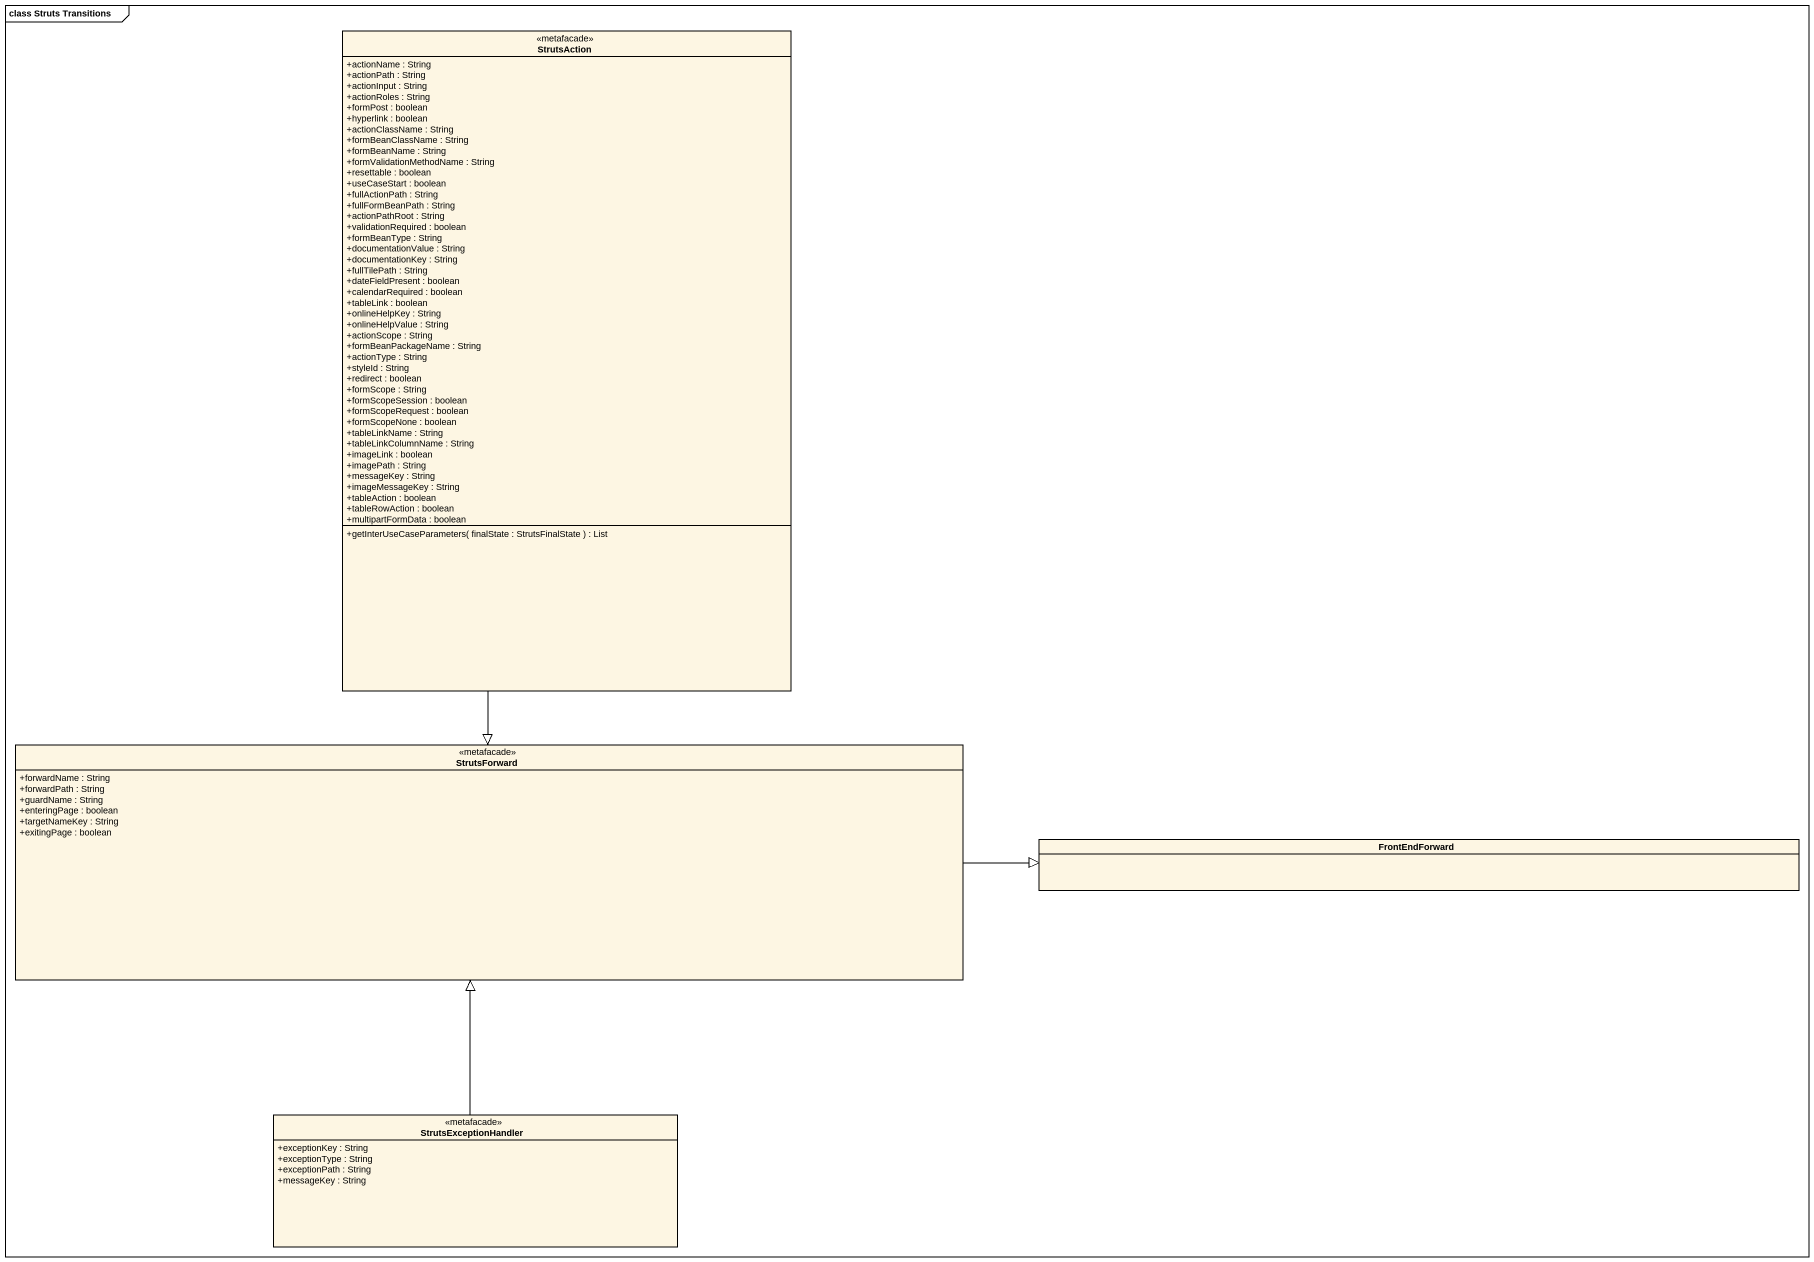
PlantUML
@startuml
mainframe class Struts Transitions
hide circle
hide empty members
skinparam classAttributeIconSize 0
class StrutsAction <<metafacade>> {
  +actionName : String
  +actionPath : String
  +actionInput : String
  +actionRoles : String
  +formPost : boolean
  +hyperlink : boolean
  +actionClassName : String
  +formBeanClassName : String
  +formBeanName : String
  +formValidationMethodName : String
  +resettable : boolean
  +useCaseStart : boolean
  +fullActionPath : String
  +fullFormBeanPath : String
  +actionPathRoot : String
  +validationRequired : boolean
  +formBeanType : String
  +documentationValue : String
  +documentationKey : String
  +fullTilePath : String
  +dateFieldPresent : boolean
  +calendarRequired : boolean
  +tableLink : boolean
  +onlineHelpKey : String
  +onlineHelpValue : String
  +actionScope : String
  +formBeanPackageName : String
  +actionType : String
  +styleId : String
  +redirect : boolean
  +formScope : String
  +formScopeSession : boolean
  +formScopeRequest : boolean
  +formScopeNone : boolean
  +tableLinkName : String
  +tableLinkColumnName : String
  +imageLink : boolean
  +imagePath : String
  +messageKey : String
  +imageMessageKey : String
  +tableAction : boolean
  +tableRowAction : boolean
  +multipartFormData : boolean
  +getInterUseCaseParameters( finalState : StrutsFinalState ) : List
}
class StrutsForward <<metafacade>> {
  +forwardName : String
  +forwardPath : String
  +guardName : String
  +enteringPage : boolean
  +targetNameKey : String
  +exitingPage : boolean
}
class FrontEndForward
class StrutsExceptionHandler <<metafacade>> {
  +exceptionKey : String
  +exceptionType : String
  +exceptionPath : String
  +messageKey : String
}
StrutsAction --|> StrutsForward
StrutsForward -right-|> FrontEndForward
StrutsExceptionHandler -up-|> StrutsForward
@enduml
